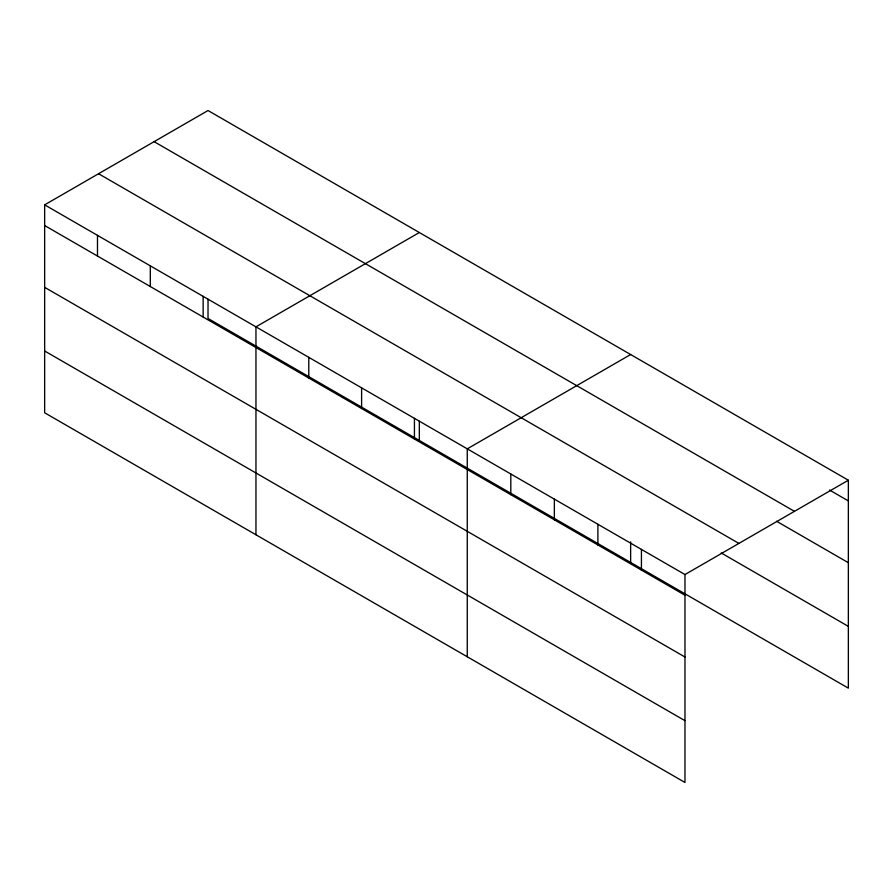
<?xml version="1.0" encoding="UTF-8"?>
<svg xmlns="http://www.w3.org/2000/svg" width="893" height="893" viewBox="0 0 893 893"><rect width="100%" height="100%" fill="white"/><g stroke="black" fill="none" stroke-linecap="round" stroke-linejoin="round"><path stroke-width="1.34" d="M44.65 204.854L684.976 574.545L684.976 782.469L44.65 412.778L44.65 204.854L208.024 110.531L848.35 480.222L848.35 688.146L208.024 318.455L208.024 299.233M419.33 232.526L255.956 326.849L255.956 534.773M630.637 354.532L467.262 448.855L467.262 656.768M684.976 574.545L848.35 480.222M829.519 490.034L848.35 500.906M154.109 141.663L794.435 511.343M776.564 521.255L848.35 562.702M98.565 173.733L738.891 543.413M721.254 552.979L848.35 626.361M44.65 225.538L684.976 595.229M44.65 287.334L684.976 657.014M44.65 350.994L684.976 720.684M641.431 549.407L641.431 570.091M630.637 541.85L630.637 562.456M597.897 524.269L597.897 544.953M554.352 499.131L554.352 519.815M510.807 473.993L510.807 494.677M419.33 421.228L419.33 440.45M414.441 418.348L414.441 439.032M361.609 387.852L361.609 408.536M308.788 357.356L308.788 378.04M203.135 296.353L203.135 317.037M150.303 265.857L150.303 286.541M97.482 235.35L97.482 256.045"/></g></svg>
